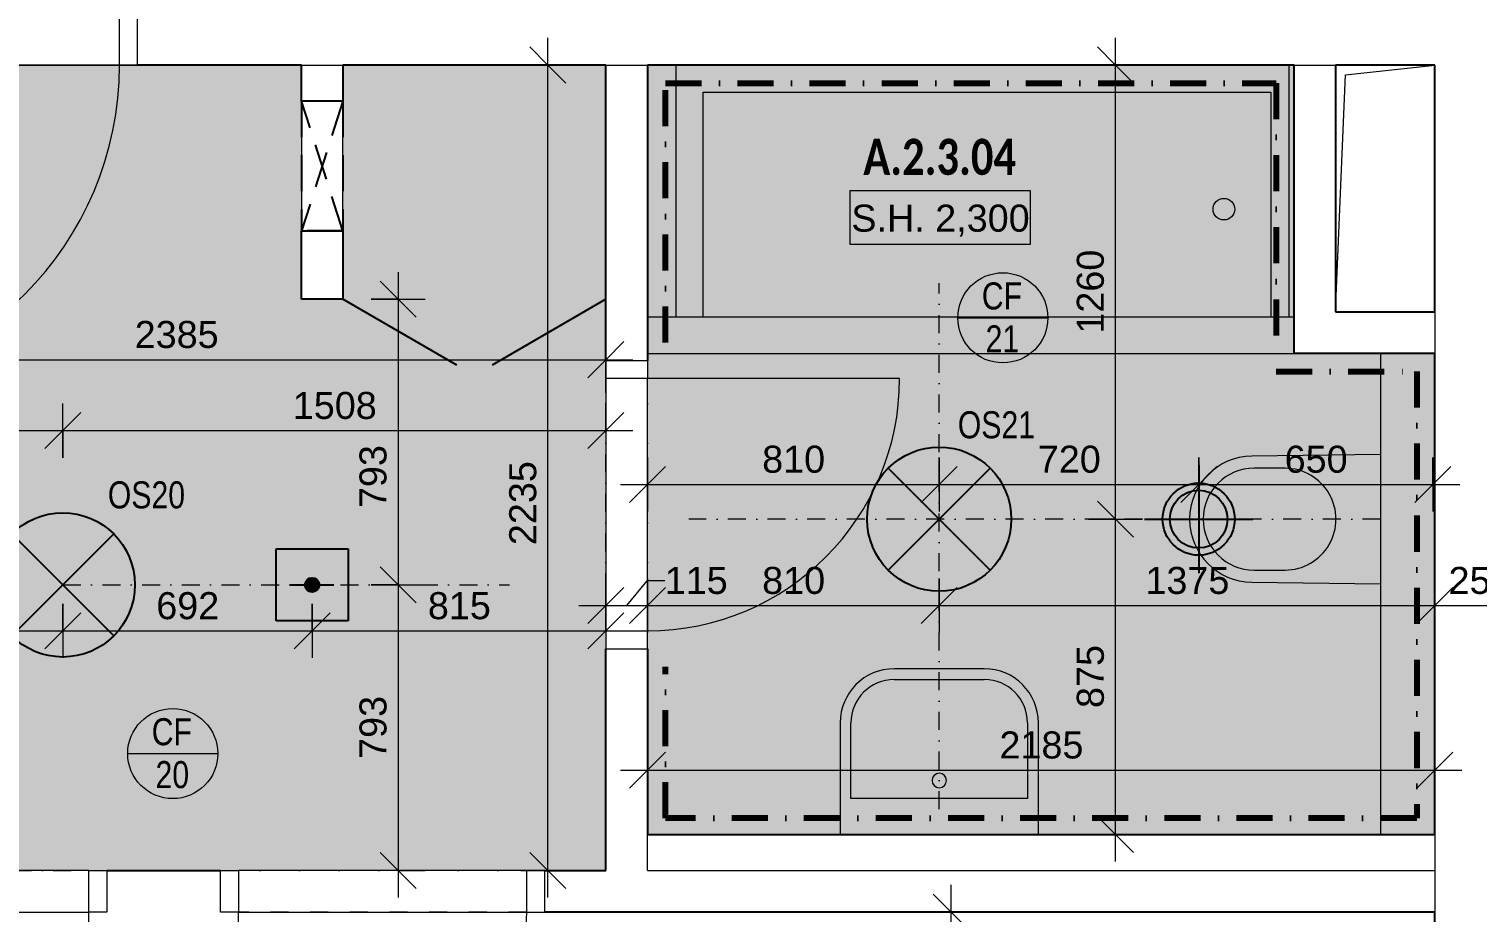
# Model space of a CAD drawing. Header units: millimetres. Extents: x -2015 to 46090, y -3604 to 14301.
# Drawn here: x 12174 to 16193, y 4375 to 6825 of the extents above; entities that cross this region are included whole.
import ezdxf

# ---------------------------------------------------------------- set-up
doc = ezdxf.new("R2010")
doc.units = ezdxf.units.MM
for name, pattern in [('ABMV_DashDot_2_2mm-S0_6mm', [110, 50, -30, 0, -30]), ('HA_Dash_3mm-S1mm', [150, 100, -50]), ('HA_DashDot_2_2mm-S0_6mm', [110, 50, -30, 0, -30]), ('HA_DashDot_4mm-S1mm', [200, 100, -50, 0, -50])]:
    doc.linetypes.add(name, pattern=pattern)
for name, color, linetype, lineweight in [('-UNDERLAY_A-DETL-____-OTLN', 9, 'Continuous', 25), ('-UNDERLAY_A-GENM-____-OTLN', 9, 'Continuous', 9), ('-UNDERLAY_I-WALL-____-OTLN', 9, 'Continuous', 9), ('-UNDERLAY_P-SANR-FIXT-OTLN', 9, 'Continuous', 9), ('A-____-____-DIMS', 9, 'Continuous', 5), ('A-____-____-DIMS-50', 9, 'Continuous', 5), ('A-AREA-____-IDEN', 9, 'Continuous', 9), ('A-CLNG-____-IDEN', 9, 'Continuous', 9), ('A-CLNG-____-PATT', 9, 'Continuous', 9), ('A-DETL-____-OTLN', 9, 'Continuous', 25), ('A-DETL-____-THIN', 9, 'Continuous', 9), ('A-DETL-GENF-OTLN', 9, 'Continuous', 9), ('A-DOOR-____-MCUT', 9, 'HA_DashDot_2_2mm-S0_6mm', 9), ('A-DOOR-____-OTLN', 9, 'Continuous', 9), ('A-DOOR-FRAM-OTLN', 9, 'Continuous', 9), ('A-GENM-____-MCUT', 9, 'Continuous', 25), ('A-GENM-____-OTLN', 9, 'Continuous', 9), ('A-WALL-____-MCUT', 9, 'Continuous', 9), ('E-LITE-EQPM-IDEN', 9, 'Continuous', 9), ('E-LITE-EQPM-OTLN', 9, 'Continuous', 9), ('G-____-____-DIMS', 9, 'Continuous', 5), ('I-WALL-____-MCUT', 9, 'Continuous', 25), ('I-WALL-____-OTLN', 9, 'Continuous', 9), ('M-HVAC-CDFF-OTLN', 9, 'Continuous', 9)]:
    doc.layers.add(name, color=color, linetype=linetype, lineweight=lineweight)
doc.styles.add('Arial_1', font='arial.ttf', dxfattribs={"height": 75})
doc.styles.add('Arial_2', font='arial.ttf', dxfattribs={"width": 0.8, "height": 75})
doc.styles.add('Calibri_B', font='calibrib.ttf', dxfattribs={"width": 0.8, "height": 100})
doc.dimstyles.new('Inner_Dimensions', dxfattribs={"dimscale": 304.8, "dimtxt": 76.519455, "dimasz": 0.328084, "dimexe": 0.246063, "dimexo": 0.0625, "dimgap": 0.032808, "dimtad": 1, "dimdec": 0, "dimzin": 0, "dimdsep": 46, "dimtxsty": 'Arial_1', "dimblk1": 'OBLIQUE', "dimblk2": 'OBLIQUE', "dimsah": 1, "dimcen": 0.09, "dimdle": 0.246063, "dimazin": 0, "dimtfac": 1, "dimtdec": 4, "dimtix": 1, "dimtmove": 0, "dimatfit": 3, "dimfxl": 0.246063, "dimfxlon": 1, "dimtvp": 1, "dimtolj": 1, "dimtzin": 0, "dimlwd": 9, "dimlwe": 9, "dimarcsym": 2})
doc.dimstyles.new('Inner_Dimensions_1', dxfattribs={"dimscale": 304.8, "dimtxt": 76.519455, "dimasz": 0.328084, "dimexe": 0.246063, "dimexo": 0.0625, "dimgap": 0.032808, "dimtad": 1, "dimdec": 0, "dimzin": 0, "dimdsep": 46, "dimtxsty": 'Arial_1', "dimblk1": 'OBLIQUE', "dimblk2": 'OBLIQUE', "dimsah": 1, "dimcen": 0.09, "dimdle": 0.246063, "dimazin": 0, "dimtfac": 1, "dimtdec": 4, "dimtix": 1, "dimtmove": 2, "dimatfit": 3, "dimfxl": 0.246063, "dimfxlon": 1, "dimtvp": 1, "dimtolj": 1, "dimtzin": 0, "dimlwd": 9, "dimlwe": 9, "dimarcsym": 2})
doc.dimstyles.new('Inner_Dimensions_2', dxfattribs={"dimscale": 304.8, "dimtxt": 76.519455, "dimasz": 0.328084, "dimexe": 0.246063, "dimexo": 0.0625, "dimgap": 0.032808, "dimtad": 1, "dimdec": 0, "dimzin": 0, "dimdsep": 46, "dimtxsty": 'Arial_1', "dimblk1": 'OBLIQUE', "dimblk2": 'OBLIQUE', "dimsah": 1, "dimcen": 0.09, "dimdle": 0.246063, "dimazin": 0, "dimtfac": 1, "dimtdec": 4, "dimtix": 1, "dimtmove": 1, "dimatfit": 3, "dimfxl": 0.246063, "dimfxlon": 1, "dimtvp": 1, "dimtolj": 1, "dimtzin": 0, "dimlwd": 9, "dimlwe": 9, "dimarcsym": 2})

# ---------------------------------------------------------------- blocks, each defined once
blk = doc.blocks.new('ABMV_Bathtub_Generic - 800x1700-V1-DSP_2NP-A')
at = {"layer": '-UNDERLAY_P-SANR-FIXT-OTLN', "color": 254}
for p, q in [((100, 1700), (800, 1700)), ((100, 1700), (800, 1700)), ((800, 1700), (800, 0)), ((800, 1700), (800, 0)), ((100, 1625), (725, 1625)), ((100, 1625), (725, 1625)), ((725, 1625), (725, 50)), ((725, 1625), (725, 50)), ((725, 50), (100, 50)), ((725, 50), (100, 50)), ((800, 0), (100, 0)), ((800, 0), (100, 0))]:
    blk.add_line(p, q, dxfattribs=at)
blk.add_circle((400, 180), 30, dxfattribs=at)
blk = doc.blocks.new('ABMV_Toilet_WallHung - Default-1481197-DSP_2NP-A')
at = {"layer": '-UNDERLAY_A-GENM-____-OTLN'}
for p, q in [((-50, 432.3), (-54.6, 75)), ((-16.3, 426.2), (-16.3, 340.3)), ((266.3, 340.3), (266.3, 426.2)), ((304.6, 75), (300, 432.3))]:
    blk.add_line(p, q, dxfattribs=at)
for centre, radius, start, end in [((125, 430.1), 175, 0.7323, 179.2677), ((125, 426.2), 141.3, 0, 180), ((125, 340.3), 141.3, 180, 360)]:
    blk.add_arc(centre, radius, start, end, dxfattribs=at)
blk = doc.blocks.new('ABMV_WashBasin_Generic - 550x460-2226439-DSP_2NP-A')
at = {"layer": '-UNDERLAY_P-SANR-FIXT-OTLN', "color": 254}
for p, q in [((250, 510), (0, 510)), ((0, 480), (250, 480)), ((-150, 360), (-150, 50)), ((-120, 150), (-120, 360)), ((370, 360), (370, 150)), ((400, 50), (400, 360)), ((370, 150), (-120, 150)), ((-150, 50), (400, 50))]:
    blk.add_line(p, q, dxfattribs=at)
for centre, radius, start, end in [((0, 360), 150, 90, 180), ((250, 360), 150, 360, 90), ((0, 360), 120, 90, 180), ((250, 360), 120, 360, 90), ((125, 200), 20, 90, 270), ((125, 200), 20, 270, 90)]:
    blk.add_arc(centre, radius, start, end, dxfattribs=at)
blk = doc.blocks.new('HA_DR_Single_Swing_Solid - In_BJ_900x2100_Vstupni-2215773-DSP_2NP-A')
at = {"layer": 'A-DOOR-____-MCUT'}
for p, q in [((-450, 125), (450, 125)), ((-450, -125), (450, -125))]:
    blk.add_line(p, q, dxfattribs=at)
at = {"layer": 'A-DOOR-____-OTLN', "lineweight": 5}
blk.add_line((450, 1025), (450, 125), dxfattribs=at)
at = {"layer": 'A-DOOR-____-OTLN'}
for p, q in [((-500, 125), (500, 125)), ((-500, -125), (500, -125))]:
    blk.add_line(p, q, dxfattribs=at)
at = {"layer": 'A-DOOR-____-OTLN', "lineweight": 5}
blk.add_arc((450, 125), 900, 90, 180, dxfattribs=at)
at = {"layer": 'A-DOOR-FRAM-OTLN'}
for p, q in [((-500, 125), (-500, -125)), ((-450, 125), (-500, 125)), ((-450, 125), (-450, -125)), ((450, 125), (-450, 125)), ((450, -125), (450, 125)), ((450, 125), (500, 125)), ((500, 125), (500, -125)), ((-500, -125), (-450, -125)), ((-450, -125), (450, -125)), ((500, -125), (450, -125))]:
    blk.add_line(p, q, dxfattribs=at)
blk = doc.blocks.new('HA_DR_Single_Swing_Solid - In_BJ_800x2100-2215793-DSP_2NP-A')
at = {"layer": 'A-DOOR-____-MCUT'}
for p, q in [((-400, 57.5), (400, 57.5)), ((-400, -57.5), (400, -57.5))]:
    blk.add_line(p, q, dxfattribs=at)
at = {"layer": 'A-DOOR-____-OTLN', "lineweight": 5}
blk.add_line((400, 857.5), (400, 57.5), dxfattribs=at)
blk.add_arc((400, 57.5), 800, 90, 180, dxfattribs=at)
at = {"layer": 'A-DOOR-FRAM-OTLN'}
for p, q in [((-450, 57.5), (-450, -57.5)), ((-400, 57.5), (-450, 57.5)), ((-400, 57.5), (-400, -57.5)), ((400, 57.5), (-400, 57.5)), ((400, -57.5), (400, 57.5)), ((400, 57.5), (450, 57.5)), ((450, 57.5), (450, -57.5)), ((-450, -57.5), (-400, -57.5)), ((-400, -57.5), (400, -57.5)), ((450, -57.5), (400, -57.5))]:
    blk.add_line(p, q, dxfattribs=at)
blk = doc.blocks.new('HA_DR_Double_Swing_Solid - In_BJ_1200x2100_800-2099675-DSP_2NP-A')
at = {"layer": 'A-DOOR-____-MCUT'}
for p, q in [((-600, 57.5), (600, 57.5)), ((-600, -57.5), (600, -57.5))]:
    blk.add_line(p, q, dxfattribs=at)
at = {"layer": 'A-DOOR-____-OTLN', "lineweight": 5}
for p, q in [((-253.6, -257.5), (-600, -57.5)), ((600, -857.5), (600, -57.5))]:
    blk.add_line(p, q, dxfattribs=at)
for centre, radius, start, end in [((-600, -57.5), 400, 330, 0), ((600, -57.5), 800, 180, 270)]:
    blk.add_arc(centre, radius, start, end, dxfattribs=at)
at = {"layer": 'A-DOOR-FRAM-OTLN'}
for p, q in [((-600, 57.5), (-650, 57.5)), ((-650, 57.5), (-650, -57.5)), ((600, 57.5), (-600, 57.5)), ((-600, 57.5), (-600, -57.5)), ((600, -57.5), (600, 57.5)), ((600, 57.5), (650, 57.5)), ((650, 57.5), (650, -57.5)), ((-650, -57.5), (-600, -57.5)), ((-600, -57.5), (600, -57.5)), ((650, -57.5), (600, -57.5))]:
    blk.add_line(p, q, dxfattribs=at)
blk = doc.blocks.new('HA_DR_Single_Swing_Solid - In_BJ_700x2100-2215785-DSP_2NP-A')
at = {"layer": 'A-DOOR-____-MCUT'}
for p, q in [((-350, 57.5), (350, 57.5)), ((-350, -57.5), (350, -57.5))]:
    blk.add_line(p, q, dxfattribs=at)
at = {"layer": 'A-DOOR-____-OTLN', "lineweight": 5}
blk.add_line((350, -757.5), (350, -57.5), dxfattribs=at)
blk.add_arc((350, -57.5), 700, 180, 270, dxfattribs=at)
at = {"layer": 'A-DOOR-FRAM-OTLN'}
for p, q in [((-350, 57.5), (-400, 57.5)), ((-400, 57.5), (-400, -57.5)), ((350, 57.5), (-350, 57.5)), ((-350, 57.5), (-350, -57.5)), ((350, -57.5), (350, 57.5)), ((350, 57.5), (400, 57.5)), ((400, 57.5), (400, -57.5)), ((-400, -57.5), (-350, -57.5)), ((-350, -57.5), (350, -57.5)), ((400, -57.5), (350, -57.5))]:
    blk.add_line(p, q, dxfattribs=at)
blk = doc.blocks.new('HA_GM_Shaft_Rectangle - Default-2065167-DSP_2NP-A')
at = {"layer": 'A-DETL-GENF-OTLN'}
for p, q in [((27.5, -27.5), (275, 0)), ((0, -685), (27.5, -27.5))]:
    blk.add_line(p, q, dxfattribs=at)
at = {"layer": 'A-GENM-____-OTLN'}
for p, q in [((0, -685), (0, 0)), ((0, 0), (275, 0)), ((275, 0), (275, -685)), ((275, -685), (0, -685))]:
    blk.add_line(p, q, dxfattribs=at)
blk = doc.blocks.new('HA_LF_GenericSymbol - OS21_KOUPELNY-2042398-DSP_2NP-A')
at = {"layer": 'E-LITE-EQPM-OTLN', "color": 11, "lineweight": 25}
for p, q in [((141.4, 141.4), (-141.4, -141.4)), ((-141.4, 141.4), (141.4, -141.4))]:
    blk.add_line(p, q, dxfattribs=at)
blk.add_circle((0, 0), 200, dxfattribs=at)
blk = doc.blocks.new('HA_LF_GenericSymbol - OS20_chodby-2043339-DSP_2NP-A')
at = {"layer": 'E-LITE-EQPM-OTLN', "color": 11, "lineweight": 25}
for p, q in [((141.4, 141.4), (-141.4, -141.4)), ((-141.4, 141.4), (141.4, -141.4))]:
    blk.add_line(p, q, dxfattribs=at)
blk.add_circle((0, 0), 200, dxfattribs=at)
blk = doc.blocks.new('HA_GM_Tiling_LineBased - Generic Tiles-2156414-DSP_2NP-A')
at = {"layer": 'A-GENM-____-OTLN', "linetype": 'HA_DashDot_4mm-S1mm', "lineweight": 80}
blk.add_line((50, -50), (470, -50), dxfattribs=at)
blk = doc.blocks.new('HA_GM_Tiling_LineBased - Generic Tiles-2156419-DSP_2NP-A')
at = {"layer": 'A-GENM-____-OTLN', "linetype": 'HA_DashDot_4mm-S1mm', "lineweight": 80}
blk.add_line((-50, -50), (340, -50), dxfattribs=at)
blk = doc.blocks.new('HA_GM_Tiling_LineBased - Generic Tiles-2156413-DSP_2NP-A')
at = {"layer": 'A-GENM-____-OTLN', "linetype": 'HA_DashDot_4mm-S1mm', "lineweight": 80}
blk.add_line((50, -50), (1290, -50), dxfattribs=at)
blk = doc.blocks.new('HA_GM_Tiling_LineBased - Generic Tiles-2156412-DSP_2NP-A')
at = {"layer": 'A-GENM-____-OTLN', "linetype": 'HA_DashDot_4mm-S1mm', "lineweight": 80}
blk.add_line((50, -50), (2135, -50), dxfattribs=at)
blk = doc.blocks.new('HA_GM_Tiling_LineBased - Generic Tiles-2156420-DSP_2NP-A')
at = {"layer": 'A-GENM-____-OTLN', "linetype": 'HA_DashDot_4mm-S1mm', "lineweight": 80}
blk.add_line((50, -50), (770, -50), dxfattribs=at)
blk = doc.blocks.new('HA_GM_Tiling_LineBased - Generic Tiles-2156421-DSP_2NP-A')
at = {"layer": 'A-GENM-____-OTLN', "linetype": 'HA_DashDot_4mm-S1mm', "lineweight": 80}
blk.add_line((50, -50), (1745, -50), dxfattribs=at)
blk = doc.blocks.new('HA_GM_Tiling_LineBased - Generic Tiles-2156422-DSP_2NP-A')
at = {"layer": 'A-GENM-____-OTLN', "linetype": 'HA_DashDot_4mm-S1mm', "lineweight": 80}
blk.add_line((50, -50), (850, -50), dxfattribs=at)
blk = doc.blocks.new('HA_VZT_GenericSymbol - Default-2029965-DSP_2NP-A')
at = {"layer": 'M-HVAC-CDFF-OTLN', "color": 92, "lineweight": 25}
for p, q in [((0, 150), (0, -150)), ((-150, 0), (150, 0))]:
    blk.add_line(p, q, dxfattribs=at)
for radius in [100, 80]:
    blk.add_circle((0, 0), radius, dxfattribs=at)
blk = doc.blocks.new('HA_GM_Opening_Rectangle_WallBased - Default-2135490-DSP_2NP-A')
at = {"layer": 'A-GENM-____-MCUT', "linetype": 'HA_Dash_3mm-S1mm'}
for p, q in [((305, 57.5), (-55, -57.5)), ((-55, 57.5), (305, -57.5)), ((-55, 57.5), (-55, -57.5)), ((-55, 57.5), (305, 57.5)), ((305, 57.5), (305, -57.5)), ((-55, -57.5), (305, -57.5))]:
    blk.add_line(p, q, dxfattribs=at)
blk = doc.blocks.new('DIMBLOCK11-DSP_2NP-A')
at = {"layer": 'A-____-____-DIMS-50', "lineweight": 9}
for p, q in [((11830, 5230.1), (11830, 5080.1)), ((11830, 5155.1), (11830, 5230.1)), ((12267.5, 5230.1), (12267.5, 5080.1)), ((12267.5, 5155.1), (12267.5, 5230.1)), ((11830, 5155.1), (11880, 5205.1)), ((12267.5, 5155.1), (12317.5, 5205.1)), ((11830, 5155.1), (11780, 5105.1)), ((11830, 5155.1), (12267.5, 5155.1)), ((11883, 5007.9), (12048.8, 5155.1)), ((12267.5, 5155.1), (12217.5, 5105.1)), ((11833, 5007.9), (11883, 5007.9))]:
    blk.add_line(p, q, dxfattribs=at)
at = {"layer": 'A-____-____-DIMS-50', "color": 0, "lineweight": 9, "insert": (11659.9, 5046.4), "char_height": 75, "width": 207.662, "attachment_point": 1, "line_spacing_factor": 0.941778, "style": 'Arial_1'}
blk.add_mtext('438', dxfattribs=at)
blk = doc.blocks.new('_Oblique')
at = {"color": 0, "linetype": 'ByBlock', "lineweight": -2}
blk.add_line((-0.5, -0.5), (0.5, 0.5), dxfattribs=at)
blk = doc.blocks.new('DIMBLOCK12-DSP_2NP-A')
at = {"layer": 'A-____-____-DIMS-50', "lineweight": 9}
for p, q in [((12267.5, 5230.1), (12267.5, 5080.1)), ((12267.5, 5155.1), (12267.5, 5230.1)), ((12959.6, 5230.1), (12959.6, 5080.1)), ((12959.6, 5155.1), (12959.6, 5230.1)), ((12267.5, 5155.1), (12317.5, 5205.1)), ((12959.6, 5155.1), (13009.6, 5205.1)), ((12267.5, 5155.1), (12217.5, 5105.1)), ((12267.5, 5155.1), (12959.6, 5155.1)), ((12959.6, 5155.1), (12909.6, 5105.1))]:
    blk.add_line(p, q, dxfattribs=at)
at = {"layer": 'A-____-____-DIMS-50', "color": 0, "lineweight": 9, "insert": (12527, 5262.5), "char_height": 75, "width": 207.662, "attachment_point": 1, "line_spacing_factor": 0.941778, "style": 'Arial_1'}
blk.add_mtext('692', dxfattribs=at)
blk = doc.blocks.new('DIMBLOCK13-DSP_2NP-A')
at = {"layer": 'A-____-____-DIMS-50', "lineweight": 9}
for p, q in [((12959.6, 5230.1), (12959.6, 5080.1)), ((12959.6, 5155.1), (12959.6, 5230.1)), ((13775, 5230.1), (13775, 5080.1)), ((13775, 5155.1), (13775, 5230.1)), ((12959.6, 5155.1), (13009.6, 5205.1)), ((13775, 5155.1), (13825, 5205.1)), ((12959.6, 5155.1), (12909.6, 5105.1)), ((12959.6, 5155.1), (13850, 5155.1)), ((13775, 5155.1), (13725, 5105.1))]:
    blk.add_line(p, q, dxfattribs=at)
at = {"layer": 'A-____-____-DIMS-50', "color": 0, "lineweight": 9, "insert": (13280.8, 5262.5), "char_height": 75, "width": 207.662, "attachment_point": 1, "line_spacing_factor": 0.941778, "style": 'Arial_1'}
blk.add_mtext('815', dxfattribs=at)
blk = doc.blocks.new('DIMBLOCK31-DSP_2NP-A')
at = {"layer": 'A-____-____-DIMS-50', "lineweight": 9}
for p, q in [((13775, 5300.1), (13775, 5150.1)), ((13775, 5225.1), (13775, 5300.1)), ((13775, 5225.1), (13825, 5275.1)), ((13888.1, 5294), (13832.5, 5225.1)), ((13938.1, 5294), (13888.1, 5294)), ((13890, 5300.1), (13890, 5150.1)), ((13890, 5225.1), (13890, 5300.1)), ((13890, 5225.1), (13940, 5275.1)), ((13700, 5225.1), (13890, 5225.1)), ((13775, 5225.1), (13725, 5175.1)), ((13890, 5225.1), (13840, 5175.1))]:
    blk.add_line(p, q, dxfattribs=at)
at = {"layer": 'A-____-____-DIMS-50', "color": 0, "lineweight": 9, "insert": (13938.1, 5332.5), "char_height": 75, "width": 207.662, "attachment_point": 1, "line_spacing_factor": 0.941778, "style": 'Arial_1'}
blk.add_mtext('115', dxfattribs=at)
blk = doc.blocks.new('DIMBLOCK32-DSP_2NP-A')
at = {"layer": 'A-____-____-DIMS-50', "lineweight": 9}
for p, q in [((13890, 5300.1), (13890, 5150.1)), ((13890, 5225.1), (13890, 5300.1)), ((13890, 5225.1), (13940, 5275.1)), ((14700, 5300.1), (14700, 5150.1)), ((14700, 5225.1), (14700, 5300.1)), ((14700, 5225.1), (14750, 5275.1)), ((13890, 5225.1), (13840, 5175.1)), ((13890, 5225.1), (14700, 5225.1)), ((14700, 5225.1), (14650, 5175.1))]:
    blk.add_line(p, q, dxfattribs=at)
at = {"layer": 'A-____-____-DIMS-50', "color": 0, "lineweight": 9, "insert": (14208.5, 5332.5), "char_height": 75, "width": 207.662, "attachment_point": 1, "line_spacing_factor": 0.941778, "style": 'Arial_1'}
blk.add_mtext('810', dxfattribs=at)
blk = doc.blocks.new('DIMBLOCK33-DSP_2NP-A')
at = {"layer": 'A-____-____-DIMS-50', "lineweight": 9}
for p, q in [((14700, 5300.1), (14700, 5150.1)), ((14700, 5225.1), (14700, 5300.1)), ((14700, 5225.1), (14750, 5275.1)), ((16075, 5300.1), (16075, 5150.1)), ((16075, 5225.1), (16075, 5300.1)), ((16075, 5225.1), (16125, 5275.1)), ((14700, 5225.1), (14650, 5175.1)), ((14700, 5225.1), (16075, 5225.1)), ((16075, 5225.1), (16025, 5175.1))]:
    blk.add_line(p, q, dxfattribs=at)
at = {"layer": 'A-____-____-DIMS-50', "color": 0, "lineweight": 9, "insert": (15272.1, 5332.5), "char_height": 75, "width": 276.883, "attachment_point": 1, "line_spacing_factor": 0.941778, "style": 'Arial_1'}
blk.add_mtext('1375', dxfattribs=at)
blk = doc.blocks.new('DIMBLOCK34-DSP_2NP-A')
at = {"layer": 'A-____-____-DIMS-50', "lineweight": 9}
for p, q in [((16075, 5300.1), (16075, 5150.1)), ((16075, 5225.1), (16075, 5300.1)), ((16075, 5225.1), (16125, 5275.1)), ((16325, 5300.1), (16325, 5150.1)), ((16325, 5225.1), (16325, 5300.1)), ((16325, 5225.1), (16375, 5275.1)), ((16075, 5225.1), (16025, 5175.1)), ((16075, 5225.1), (16325, 5225.1)), ((16325, 5225.1), (16275, 5175.1))]:
    blk.add_line(p, q, dxfattribs=at)
at = {"layer": 'A-____-____-DIMS-50', "color": 0, "lineweight": 9, "insert": (16113.5, 5332.5), "char_height": 75, "width": 207.662, "attachment_point": 1, "line_spacing_factor": 0.941778, "style": 'Arial_1'}
blk.add_mtext('250', dxfattribs=at)
blk = doc.blocks.new('DIMBLOCK42-DSP_2NP-A')
at = {"layer": 'A-____-____-DIMS-50', "lineweight": 9}
for p, q in [((13198.3, 6150), (13198.3, 5282.5)), ((13198.3, 6075), (13148.3, 6125)), ((13123.3, 6075), (13273.3, 6075)), ((13198.3, 6075), (13123.3, 6075)), ((13198.3, 6075), (13248.3, 6025)), ((13198.3, 5282.5), (13148.3, 5332.5)), ((13123.3, 5282.5), (13273.3, 5282.5)), ((13198.3, 5282.5), (13123.3, 5282.5)), ((13198.3, 5282.5), (13248.3, 5232.5))]:
    blk.add_line(p, q, dxfattribs=at)
at = {"layer": 'A-____-____-DIMS-50', "color": 0, "lineweight": 9, "insert": (13091, 5495.7), "char_height": 75, "width": 207.662, "attachment_point": 1, "rotation": 90, "line_spacing_factor": 0.941778, "style": 'Arial_1'}
blk.add_mtext('793', dxfattribs=at)
blk = doc.blocks.new('DIMBLOCK43-DSP_2NP-A')
at = {"layer": 'A-____-____-DIMS-50', "lineweight": 9}
for p, q in [((13198.3, 5282.5), (13148.3, 5332.5)), ((13123.3, 5282.5), (13273.3, 5282.5)), ((13198.3, 5282.5), (13123.3, 5282.5)), ((13198.3, 5282.5), (13198.3, 4415)), ((13198.3, 5282.5), (13248.3, 5232.5)), ((13198.3, 4490), (13148.3, 4540)), ((13273.3, 4490), (13123.3, 4490)), ((13198.3, 4490), (13248.3, 4440)), ((13198.3, 4490), (13273.3, 4490))]:
    blk.add_line(p, q, dxfattribs=at)
at = {"layer": 'A-____-____-DIMS-50', "color": 0, "lineweight": 9, "insert": (13091, 4799.7), "char_height": 75, "width": 207.662, "attachment_point": 1, "rotation": 90, "line_spacing_factor": 0.941778, "style": 'Arial_1'}
blk.add_mtext('793', dxfattribs=at)
blk = doc.blocks.new('DIMBLOCK44-DSP_2NP-A')
at = {"layer": 'A-____-____-DIMS-50', "lineweight": 9}
for p, q in [((15189.1, 5465), (15139.1, 5515)), ((15114.1, 5465), (15264.1, 5465)), ((15189.1, 5465), (15114.1, 5465)), ((15189.1, 4515), (15189.1, 5465)), ((15189.1, 5465), (15239.1, 5415)), ((15189.1, 4590), (15139.1, 4640)), ((15114.1, 4590), (15264.1, 4590)), ((15189.1, 4590), (15114.1, 4590)), ((15189.1, 4590), (15239.1, 4540))]:
    blk.add_line(p, q, dxfattribs=at)
at = {"layer": 'A-____-____-DIMS-50', "color": 0, "lineweight": 9, "insert": (15081.7, 4941), "char_height": 75, "width": 207.662, "attachment_point": 1, "rotation": 90, "line_spacing_factor": 0.941778, "style": 'Arial_1'}
blk.add_mtext('875', dxfattribs=at)
blk = doc.blocks.new('DIMBLOCK45-DSP_2NP-A')
at = {"layer": 'A-____-____-DIMS-50', "lineweight": 9}
for p, q in [((15189.1, 5465), (15189.1, 6800)), ((15189.1, 6725), (15139.1, 6775)), ((15114.1, 6725), (15264.1, 6725)), ((15189.1, 6725), (15114.1, 6725)), ((15189.1, 6725), (15239.1, 6675)), ((15189.1, 5465), (15139.1, 5515)), ((15114.1, 5465), (15264.1, 5465)), ((15189.1, 5465), (15114.1, 5465)), ((15189.1, 5465), (15239.1, 5415))]:
    blk.add_line(p, q, dxfattribs=at)
at = {"layer": 'A-____-____-DIMS-50', "color": 0, "lineweight": 9, "insert": (15081.7, 5979.6), "char_height": 75, "width": 276.883, "attachment_point": 1, "rotation": 90, "line_spacing_factor": 0.941778, "style": 'Arial_1'}
blk.add_mtext('1260', dxfattribs=at)
blk = doc.blocks.new('Spot Elevations - Generic-448778-DSP_2NP-A')
at = {"layer": 'G-____-____-DIMS', "lineweight": 9}
for p, q in [((-5, 0), (-5, 3)), ((-5, 3), (5, 3)), ((5, 3), (5, 0)), ((5, 0), (-5, 0))]:
    blk.add_line(p, q, dxfattribs=at)
blk = doc.blocks.new('HA_Tag_Ceiling - Group _ Type Mark-1591810-DSP_2NP-A')
at = {"layer": 'A-CLNG-____-IDEN'}
blk.add_line((-2.5, 0), (2.5, 0), dxfattribs=at)
blk.add_circle((0, 0), 2.5, dxfattribs=at)
blk = doc.blocks.new('DIMBLOCK106-DSP_2NP-A')
at = {"layer": 'A-____-____-DIMS-50', "lineweight": 9}
for p, q in [((11390, 5982.5), (11390, 5832.5)), ((11390, 5907.5), (11390, 5982.5)), ((11390, 5907.5), (11440, 5957.5)), ((13775, 5982.5), (13775, 5832.5)), ((13775, 5907.5), (13775, 5982.5)), ((13775, 5907.5), (13825, 5957.5)), ((11390, 5907.5), (11340, 5857.5)), ((11390, 5907.5), (13850, 5907.5)), ((13775, 5907.5), (13725, 5857.5))]:
    blk.add_line(p, q, dxfattribs=at)
at = {"layer": 'A-____-____-DIMS-50', "color": 0, "lineweight": 9, "insert": (12467.1, 6014.9), "char_height": 75, "width": 276.883, "attachment_point": 1, "line_spacing_factor": 0.941778, "style": 'Arial_1'}
blk.add_mtext('2385', dxfattribs=at)
blk = doc.blocks.new('DIMBLOCK141-DSP_2NP-A')
at = {"layer": 'A-____-____-DIMS-50', "lineweight": 9}
for p, q in [((14733, 4375), (14683, 4425)), ((14733, 2525), (14733, 4450)), ((14658, 4375), (14808, 4375)), ((14733, 4375), (14658, 4375)), ((14733, 4375), (14783, 4325)), ((14733, 2600), (14683, 2650)), ((14658, 2600), (14808, 2600)), ((14733, 2600), (14658, 2600)), ((14733, 2600), (14783, 2550))]:
    blk.add_line(p, q, dxfattribs=at)
at = {"layer": 'A-____-____-DIMS-50', "color": 0, "lineweight": 9, "insert": (14625.7, 3372.1), "char_height": 75, "width": 276.883, "attachment_point": 1, "rotation": 90, "line_spacing_factor": 0.941778, "style": 'Arial_1'}
blk.add_mtext('1775', dxfattribs=at)
blk = doc.blocks.new('DIMBLOCK146-DSP_2NP-A')
at = {"layer": 'A-____-____-DIMS-50', "lineweight": 9}
for p, q in [((10760, 5785.6), (10760, 5635.6)), ((10760, 5710.6), (10760, 5785.6)), ((10760, 5710.6), (10810, 5760.6)), ((12267.5, 5635.6), (12267.5, 5785.6)), ((12267.5, 5710.6), (12317.5, 5760.6)), ((10685, 5710.6), (12267.5, 5710.6)), ((10760, 5710.6), (10710, 5660.6)), ((12267.5, 5710.6), (12217.5, 5660.6)), ((12267.5, 5710.6), (12267.5, 5635.6))]:
    blk.add_line(p, q, dxfattribs=at)
at = {"layer": 'A-____-____-DIMS-50', "color": 0, "lineweight": 9, "insert": (11289.5, 5818), "char_height": 75, "width": 276.883, "attachment_point": 1, "line_spacing_factor": 0.941778, "style": 'Arial_1'}
blk.add_mtext('1508', dxfattribs=at)
blk = doc.blocks.new('DIMBLOCK147-DSP_2NP-A')
at = {"layer": 'A-____-____-DIMS-50', "lineweight": 9}
for p, q in [((12267.5, 5635.6), (12267.5, 5785.6)), ((12267.5, 5710.6), (12317.5, 5760.6)), ((13775, 5785.6), (13775, 5635.6)), ((13775, 5710.6), (13775, 5785.6)), ((13775, 5710.6), (13825, 5760.6)), ((12267.5, 5710.6), (12217.5, 5660.6)), ((12267.5, 5710.6), (13850, 5710.6)), ((12267.5, 5710.6), (12267.5, 5635.6)), ((13775, 5710.6), (13725, 5660.6))]:
    blk.add_line(p, q, dxfattribs=at)
at = {"layer": 'A-____-____-DIMS-50', "color": 0, "lineweight": 9, "insert": (12905.9, 5818), "char_height": 75, "width": 276.883, "attachment_point": 1, "line_spacing_factor": 0.941778, "style": 'Arial_1'}
blk.add_mtext('1508', dxfattribs=at)
blk = doc.blocks.new('DIMBLOCK148-DSP_2NP-A')
at = {"layer": 'A-____-____-DIMS-50', "lineweight": 9}
for p, q in [((13890, 5636.5), (13890, 5486.5)), ((13890, 5561.5), (13890, 5636.5)), ((14700, 5636.5), (14700, 5486.5)), ((14700, 5561.5), (14700, 5636.5)), ((13890, 5561.5), (13940, 5611.5)), ((14700, 5561.5), (14750, 5611.5)), ((13815, 5561.5), (14700, 5561.5)), ((13890, 5561.5), (13840, 5511.5)), ((14700, 5561.5), (14650, 5511.5))]:
    blk.add_line(p, q, dxfattribs=at)
at = {"layer": 'A-____-____-DIMS-50', "color": 0, "lineweight": 9, "insert": (14208.5, 5668.9), "char_height": 75, "width": 207.662, "attachment_point": 1, "line_spacing_factor": 0.941778, "style": 'Arial_1'}
blk.add_mtext('810', dxfattribs=at)
blk = doc.blocks.new('DIMBLOCK149-DSP_2NP-A')
at = {"layer": 'A-____-____-DIMS-50', "lineweight": 9}
for p, q in [((14700, 5636.5), (14700, 5486.5)), ((14700, 5561.5), (14700, 5636.5)), ((15420, 5636.5), (15420, 5486.5)), ((15420, 5561.5), (15420, 5636.5)), ((14700, 5561.5), (14750, 5611.5)), ((15420, 5561.5), (15470, 5611.5)), ((14700, 5561.5), (14650, 5511.5)), ((14700, 5561.5), (15420, 5561.5)), ((15420, 5561.5), (15370, 5511.5))]:
    blk.add_line(p, q, dxfattribs=at)
at = {"layer": 'A-____-____-DIMS-50', "color": 0, "lineweight": 9, "insert": (14973.5, 5668.9), "char_height": 75, "width": 207.662, "attachment_point": 1, "line_spacing_factor": 0.941778, "style": 'Arial_1'}
blk.add_mtext('720', dxfattribs=at)
blk = doc.blocks.new('DIMBLOCK150-DSP_2NP-A')
at = {"layer": 'A-____-____-DIMS-50', "lineweight": 9}
for p, q in [((15420, 5636.5), (15420, 5486.5)), ((15420, 5561.5), (15420, 5636.5)), ((16070, 5636.5), (16070, 5486.5)), ((16070, 5561.5), (16070, 5636.5)), ((15420, 5561.5), (15470, 5611.5)), ((16070, 5561.5), (16120, 5611.5)), ((15420, 5561.5), (15370, 5511.5)), ((15420, 5561.5), (16145, 5561.5)), ((16070, 5561.5), (16020, 5511.5))]:
    blk.add_line(p, q, dxfattribs=at)
at = {"layer": 'A-____-____-DIMS-50', "color": 0, "lineweight": 9, "insert": (15658.5, 5668.9), "char_height": 75, "width": 207.662, "attachment_point": 1, "line_spacing_factor": 0.941778, "style": 'Arial_1'}
blk.add_mtext('650', dxfattribs=at)
blk = doc.blocks.new('DIMBLOCK168-DSP_2NP-A')
at = {"layer": 'A-____-____-DIMS-50', "lineweight": 9}
for p, q in [((13613.9, 4415), (13613.9, 6800)), ((13613.9, 6725), (13563.9, 6775)), ((13538.9, 6725), (13688.9, 6725)), ((13613.9, 6725), (13538.9, 6725)), ((13613.9, 6725), (13663.9, 6675)), ((13613.9, 4490), (13563.9, 4540)), ((13538.9, 4490), (13688.9, 4490)), ((13613.9, 4490), (13538.9, 4490)), ((13613.9, 4490), (13663.9, 4440))]:
    blk.add_line(p, q, dxfattribs=at)
at = {"layer": 'A-____-____-DIMS-50', "color": 0, "lineweight": 9, "insert": (13506.5, 5392.9), "char_height": 75, "width": 276.883, "attachment_point": 1, "rotation": 90, "line_spacing_factor": 0.941778, "style": 'Arial_1'}
blk.add_mtext('2235', dxfattribs=at)
blk = doc.blocks.new('DIMBLOCK169-DSP_2NP-A')
at = {"layer": 'A-____-____-DIMS-50', "lineweight": 9}
for p, q in [((13890, 4843.6), (13890, 4693.6)), ((13890, 4768.6), (13890, 4843.6)), ((16075, 4843.6), (16075, 4693.6)), ((16075, 4768.6), (16075, 4843.6)), ((13890, 4768.6), (13940, 4818.6)), ((16075, 4768.6), (16125, 4818.6)), ((13815, 4768.6), (16150, 4768.6)), ((13890, 4768.6), (13840, 4718.6)), ((16075, 4768.6), (16025, 4718.6))]:
    blk.add_line(p, q, dxfattribs=at)
at = {"layer": 'A-____-____-DIMS-50', "color": 0, "lineweight": 9, "insert": (14867.1, 4876), "char_height": 75, "width": 276.883, "attachment_point": 1, "line_spacing_factor": 0.941778, "style": 'Arial_1'}
blk.add_mtext('2185', dxfattribs=at)

msp = doc.modelspace()

# ---------------------------------------------------------------- hatches: boundary and pattern name
at = {"layer": 'A-CLNG-____-PATT', "lineweight": 5}
h = msp.add_hatch(color=256, dxfattribs=at)
h.paths.add_polyline_path([(11140, 4490), (13775, 4490), (13775, 6725), (13045, 6725), (13045, 6075), (12930, 6075), (12930, 6725), (11390, 6725), (11390, 6040), (10760, 6040), (10760, 4490), (11090, 4490)])
h.paths.add_polyline_path([(12959.6, 5262.5), (12954.4, 5263.2), (12949.6, 5265.2), (12945.5, 5268.4), (12942.3, 5272.5), (12940.3, 5277.3), (12939.6, 5282.5), (12940.3, 5287.7), (12942.3, 5292.5), (12945.5, 5296.6), (12949.6, 5299.8), (12954.4, 5301.8), (12959.6, 5302.5), (12964.8, 5301.8), (12969.6, 5299.8), (12973.8, 5296.6), (12976.9, 5292.5), (12978.9, 5287.7), (12979.6, 5282.5), (12978.9, 5277.3), (12976.9, 5272.5), (12973.8, 5268.4), (12969.6, 5265.2), (12964.8, 5263.2)])
msp.add_hatch(color=256, dxfattribs=at).paths.add_polyline_path([(16075, 4590), (16075, 5925), (15685, 5925), (15685, 6725), (13890, 6725), (13890, 4590), (15515.4, 4590)])
at = {"layer": 'A-DETL-GENF-OTLN'}
msp.add_hatch(color=1, dxfattribs=at).paths.add_polyline_path([(12959.6, 5262.5), (12964.8, 5263.2), (12969.6, 5265.2), (12973.8, 5268.4), (12976.9, 5272.5), (12978.9, 5277.3), (12979.6, 5282.5), (12978.9, 5287.7), (12976.9, 5292.5), (12973.8, 5296.6), (12969.6, 5299.8), (12964.8, 5301.8), (12959.6, 5302.5), (12954.4, 5301.8), (12949.6, 5299.8), (12945.5, 5296.6), (12942.3, 5292.5), (12940.3, 5287.7), (12939.6, 5282.5), (12940.3, 5277.3), (12942.3, 5272.5), (12945.5, 5268.4), (12949.6, 5265.2), (12954.4, 5263.2)])

# ---------------------------------------------------------------- linework, layer by layer
at = {"layer": '-UNDERLAY_A-DETL-____-OTLN'}
for p, q in [((13361.1, 5892.5), (13045, 6075)), ((13775, 6075), (13458.9, 5892.5))]:
    msp.add_line(p, q, dxfattribs=at)
at = {"layer": '-UNDERLAY_I-WALL-____-OTLN'}
for p, q in [((15685, 6025), (13890, 6025)), ((13890, 5925), (15685, 5925)), ((15925, 5925), (15925, 4590))]:
    msp.add_line(p, q, dxfattribs=at)
at = {"layer": 'A-DETL-____-OTLN', "linetype": 'ABMV_DashDot_2_2mm-S0_6mm', "lineweight": 5}
for p, q in [((14700, 4660), (14700, 6120)), ((15925, 5465), (14005, 5465)), ((12267.5, 5282.5), (13507.5, 5282.5))]:
    msp.add_line(p, q, dxfattribs=at)
at = {"layer": 'A-DETL-____-OTLN'}
for p, q in [((12859.6, 5382.5), (13059.6, 5382.5)), ((12859.6, 5182.5), (12859.6, 5382.5)), ((13059.6, 5382.5), (13059.6, 5182.5)), ((12899.6, 5282.5), (13019.6, 5282.5)), ((12959.6, 5262.5), (12959.6, 5302.5)), ((13059.6, 5182.5), (12859.6, 5182.5))]:
    msp.add_line(p, q, dxfattribs=at)
msp.add_circle((12959.6, 5282.5), 20, dxfattribs=at)
at = {"layer": 'A-DETL-____-THIN'}
for start, end in [(0, 180), (180, 0)]:
    msp.add_arc((12959.6, 5282.5), 20, start, end, dxfattribs=at)
at = {"layer": 'A-WALL-____-MCUT'}
for p, q in [((12930, 6725), (13045, 6725)), ((13775, 6725), (13890, 6725)), ((15685, 6725), (15800, 6725)), ((16075, 6040), (16075, 5925)), ((13890, 4490), (13890, 4590)), ((16075, 4590), (16075, 4375)), ((13890, 4490), (16075, 4490))]:
    msp.add_line(p, q, dxfattribs=at)
at = {"layer": 'I-WALL-____-MCUT'}
for p, q in [((12930, 6725), (12475, 6725)), ((12930, 6625), (12930, 6725)), ((13775, 6725), (13045, 6725)), ((13045, 6725), (13045, 6625)), ((13775, 5905), (13775, 6725)), ((15685, 6725), (13890, 6725)), ((13890, 6725), (13890, 5905)), ((15685, 5925), (15685, 6725)), ((16075, 6725), (15800, 6725)), ((15800, 6725), (15800, 6040)), ((16075, 6040), (16075, 6725)), ((13045, 6625), (12930, 6625)), ((12930, 6075), (12930, 6265)), ((12930, 6265), (13045, 6265)), ((13045, 6265), (13045, 6075)), ((13045, 6075), (12930, 6075)), ((15800, 6040), (16075, 6040)), ((16075, 5925), (15685, 5925)), ((16075, 4590), (16075, 5925)), ((13775, 4490), (13775, 5105)), ((13890, 5105), (13890, 4590)), ((13890, 4590), (16075, 4590)), ((12390, 4490), (12705, 4490)), ((13605, 4490), (13775, 4490)), ((16075, 4375), (13605, 4375)), ((16075, 850), (16075, 4375))]:
    msp.add_line(p, q, dxfattribs=at)
at = {"layer": 'I-WALL-____-OTLN'}
for p, q in [((12930, 6625), (12930, 6265)), ((13045, 6265), (13045, 6625))]:
    msp.add_line(p, q, dxfattribs=at)

# ---------------------------------------------------------------- block references
at = {"layer": '-UNDERLAY_P-SANR-FIXT-OTLN', "color": 254, "rotation": 90.00000000000038}
msp.add_blockref('ABMV_Bathtub_Generic - 800x1700-V1-DSP_2NP-A', (15670, 5925), dxfattribs=at)
at = {"layer": '-UNDERLAY_P-SANR-FIXT-OTLN', "color": 253, "rotation": 89.99999999999984}
msp.add_blockref('ABMV_Toilet_WallHung - Default-1481197-DSP_2NP-A', (16000, 5340), dxfattribs=at)
at = {"layer": '-UNDERLAY_P-SANR-FIXT-OTLN', "color": 254}
msp.add_blockref('ABMV_WashBasin_Generic - 550x460-2226439-DSP_2NP-A', (14575, 4540), dxfattribs=at)
at = {"layer": 'A-CLNG-____-IDEN', "xscale": 49.99999999999998, "yscale": 49.99999999999998, "zscale": 49.99999999999998}
for p in [(14876.5, 6023.6), (12572.8, 4814.7)]:
    msp.add_blockref('HA_Tag_Ceiling - Group _ Type Mark-1591810-DSP_2NP-A', p, dxfattribs=at)
at = {"layer": 'A-DOOR-____-OTLN'}
for name, p, rotation in [('HA_DR_Single_Swing_Solid - In_BJ_900x2100_Vstupni-2215773-DSP_2NP-A', (11975, 6850), 180), ('HA_DR_Single_Swing_Solid - In_BJ_700x2100-2215785-DSP_2NP-A', (13832.5, 5505), 90), ('HA_DR_Single_Swing_Solid - In_BJ_800x2100-2215793-DSP_2NP-A', (13155, 4432.5), 180)]:
    msp.add_blockref(name, p, dxfattribs=dict(at, rotation=rotation))
msp.add_blockref('HA_DR_Double_Swing_Solid - In_BJ_1200x2100_800-2099675-DSP_2NP-A', (11740, 4432.5), dxfattribs=at)
at = {"layer": 'A-GENM-____-OTLN', "lineweight": 5}
msp.add_blockref('HA_GM_Shaft_Rectangle - Default-2065167-DSP_2NP-A', (15800, 6725), dxfattribs=at)
at = {"layer": 'A-GENM-____-OTLN', "linetype": 'HA_DashDot_4mm-S1mm', "lineweight": 80}
for name, p, rotation in [('HA_GM_Tiling_LineBased - Generic Tiles-2156420-DSP_2NP-A', (13890, 5905), 89.99999999999984), ('HA_GM_Tiling_LineBased - Generic Tiles-2156422-DSP_2NP-A', (15685, 6725), 269.9999999999998), ('HA_GM_Tiling_LineBased - Generic Tiles-2156413-DSP_2NP-A', (16075, 5925), 269.9999999999999), ('HA_GM_Tiling_LineBased - Generic Tiles-2156414-DSP_2NP-A', (13890, 4585), 90), ('HA_GM_Tiling_LineBased - Generic Tiles-2156412-DSP_2NP-A', (16075, 4585), 180)]:
    msp.add_blockref(name, p, dxfattribs=dict(at, rotation=rotation))
for name, p in [('HA_GM_Tiling_LineBased - Generic Tiles-2156421-DSP_2NP-A', (13890, 6725)), ('HA_GM_Tiling_LineBased - Generic Tiles-2156419-DSP_2NP-A', (15685, 5925))]:
    msp.add_blockref(name, p, dxfattribs=at)
at = {"layer": 'A-GENM-____-OTLN', "rotation": 270.0000000000002}
msp.add_blockref('HA_GM_Opening_Rectangle_WallBased - Default-2135490-DSP_2NP-A', (12987.5, 6570), dxfattribs=at)
at = {"layer": 'E-LITE-EQPM-OTLN', "color": 11, "lineweight": 25}
for name, p in [('HA_LF_GenericSymbol - OS21_KOUPELNY-2042398-DSP_2NP-A', (14700, 5465)), ('HA_LF_GenericSymbol - OS20_chodby-2043339-DSP_2NP-A', (12267.5, 5282.5))]:
    msp.add_blockref(name, p, dxfattribs=at)
at = {"layer": 'G-____-____-DIMS', "lineweight": 9, "xscale": 49.99999999999998, "yscale": 49.99999999999998, "zscale": 49.99999999999998}
msp.add_blockref('Spot Elevations - Generic-448778-DSP_2NP-A', (14702.7, 6226.7), dxfattribs=at)
at = {"layer": 'M-HVAC-CDFF-OTLN', "color": 92, "lineweight": 25}
msp.add_blockref('HA_VZT_GenericSymbol - Default-2029965-DSP_2NP-A', (15420, 5465), dxfattribs=at)

# ---------------------------------------------------------------- texts
at = {"layer": 'A-AREA-____-IDEN', "lineweight": 5, "insert": (14489.2, 6520.3), "char_height": 100, "width": 525.907, "attachment_point": 1, "style": 'Calibri_B'}
msp.add_mtext('A.2.3.04', dxfattribs=at)
at = {"layer": 'A-CLNG-____-IDEN', "lineweight": 5, "char_height": 75, "attachment_point": 1, "style": 'Arial_2'}
for s, insert, width in [('CF', (14818.1, 6121.8), 137.89), ('21', (14828.7, 6002.7), 115.443), ('CF', (12514.4, 4912.8), 137.89), ('20', (12525, 4793.8), 115.443)]:
    msp.add_mtext(s, dxfattribs=dict(at, insert=insert, width=width))
at = {"layer": 'E-LITE-EQPM-IDEN', "lineweight": 5, "char_height": 75, "width": 262.953, "attachment_point": 1, "style": 'Arial_2'}
for s, insert in [('OS21', (14751.5, 5764.3)), ('OS20', (12392.6, 5569.9))]:
    msp.add_mtext(s, dxfattribs=dict(at, insert=insert))
at = {"layer": 'G-____-____-DIMS', "lineweight": 9, "insert": (14456, 6337.6), "char_height": 75, "width": 592.246, "attachment_point": 1, "line_spacing_factor": 0.941778, "style": 'Arial_1'}
msp.add_mtext('S.H. 2,300', dxfattribs=at)

# ---------------------------------------------------------------- dimensions: what is measured, and where the dimension line sits
at = {"layer": 'A-____-____-DIMS', "lineweight": 9}
for base, p1, p2, override, picture, middle in [((13613.9, 6725), (13538.9, 4490), (13538.9, 6725), {"dimpost": '<>', "dimfxl": 2235}, 'DIMBLOCK168-DSP_2NP-A', (13556.5, 5531.4)), ((13198.3261876, 5282.5), (13123.3261876, 6075), (13123.3261876, 5282.5), {"dimpost": '<>', "dimfxl": 792.5}, 'DIMBLOCK42-DSP_2NP-A', (13140.9589623, 5599.503))]:
    dim = msp.add_linear_dim(base=base, p1=p1, p2=p2, angle=90, dimstyle='Inner_Dimensions_1', override=override, dxfattribs=at)
    dim.commit()
    dim.dimension.update_dxf_attribs({"geometry": picture, "text_midpoint": middle, "dimtype": 160, "text_rotation": 90})
for base, p1, p2, override, picture, middle in [((15189.1, 6725), (15114.1, 5465), (15114.1, 6725), {"dimpost": '<>', "dimfxl": 1260}, 'DIMBLOCK45-DSP_2NP-A', (15140.8, 6095)), ((15189.1, 5465), (15114.1, 4590), (15114.1, 5465), {"dimpost": '<>', "dimfxl": 875}, 'DIMBLOCK44-DSP_2NP-A', (15140.8, 5027.5)), ((13198.3261876, 4490), (13123.3261876, 5282.5), (13273.3261876, 4490), {"dimpost": '<>', "dimfxl": 806.570673}, 'DIMBLOCK43-DSP_2NP-A', (13150.0076335, 4886.25)), ((14733, 4375), (14658, 2600), (14658, 4375), {"dimpost": '<>', "dimfxl": 1775}, 'DIMBLOCK141-DSP_2NP-A', (14684.8, 3487.5))]:
    dim = msp.add_linear_dim(base=base, p1=p1, p2=p2, angle=90, dimstyle='Inner_Dimensions', override=override, dxfattribs=at)
    dim.commit()
    dim.dimension.update_dxf_attribs({"geometry": picture, "text_midpoint": middle})
for base, p1, p2, override, picture, middle in [((13775, 5907.5), (11390, 5982.5), (13775, 5982.5), {"dimpost": '<>', "dimfxl": 2385}, 'DIMBLOCK106-DSP_2NP-A', (12582.5, 5955.9)), ((13775, 5710.6070781), (12267.5, 5635.6070781), (13775, 5785.6070781), {"dimpost": '<>', "dimfxl": 1514.944306}, 'DIMBLOCK147-DSP_2NP-A', (13021.25, 5758.9000524)), ((14700, 5561.5), (13890, 5636.5), (14700, 5636.5), {"dimpost": '<>', "dimfxl": 810}, 'DIMBLOCK148-DSP_2NP-A', (14295, 5609.8)), ((15420, 5561.5), (14700, 5636.5), (15420, 5636.5), {"dimpost": '<>', "dimfxl": 720}, 'DIMBLOCK149-DSP_2NP-A', (15060, 5609.8)), ((16070, 5561.5), (15420, 5636.5), (16070, 5636.5), {"dimpost": '<>', "dimfxl": 650}, 'DIMBLOCK150-DSP_2NP-A', (15745, 5609.8)), ((14700, 5225.1), (13890, 5300.1), (14700, 5300.1), {"dimpost": '<>', "dimfxl": 810}, 'DIMBLOCK32-DSP_2NP-A', (14295, 5273.4)), ((16075, 5225.1), (14700, 5300.1), (16075, 5300.1), {"dimpost": '<>', "dimfxl": 1375}, 'DIMBLOCK33-DSP_2NP-A', (15387.5, 5273.4)), ((16325, 5225.1), (16075, 5300.1), (16325, 5300.1), {"dimpost": '<>', "dimfxl": 250}, 'DIMBLOCK34-DSP_2NP-A', (16200, 5273.4)), ((12959.6, 5155.1), (12267.5, 5230.1), (12959.6, 5230.1), {"dimpost": '<>', "dimfxl": 692.11879}, 'DIMBLOCK12-DSP_2NP-A', (12613.6, 5203.4)), ((13775, 5155.1), (12959.6, 5230.1), (13775, 5230.1), {"dimpost": '<>', "dimfxl": 815.38121}, 'DIMBLOCK13-DSP_2NP-A', (13367.3, 5203.4)), ((16075, 4768.6), (13890, 4843.6), (16075, 4843.6), {"dimpost": '<>', "dimfxl": 2185}, 'DIMBLOCK169-DSP_2NP-A', (14982.5, 4816.9))]:
    dim = msp.add_linear_dim(base=base, p1=p1, p2=p2, dimstyle='Inner_Dimensions', override=override, dxfattribs=at)
    dim.commit()
    dim.dimension.update_dxf_attribs({"geometry": picture, "text_midpoint": middle})
for base, p1, p2, dimstyle, override, picture, middle in [((12267.5, 5710.6070781), (10760, 5785.6070781), (12267.5, 5635.6070781), 'Inner_Dimensions_1', {"dimpost": '<>', "dimfxl": 1514.944306}, 'DIMBLOCK146-DSP_2NP-A', (11427.9143568, 5767.9743034)), ((13890, 5225.1), (13775, 5300.1), (13890, 5300.1), 'Inner_Dimensions_2', {"dimpost": '<>', "dimfxl": 115}, 'DIMBLOCK31-DSP_2NP-A', (14041.9, 5282.5)), ((12267.5, 5155.1134287), (11830, 5230.1134287), (12267.5, 5230.1134287), 'Inner_Dimensions_2', {"dimpost": '<>', "dimfxl": 437.5}, 'DIMBLOCK11-DSP_2NP-A', (11763.7710571, 4996.3883417))]:
    dim = msp.add_linear_dim(base=base, p1=p1, p2=p2, dimstyle=dimstyle, override=override, dxfattribs=at)
    dim.commit()
    dim.dimension.update_dxf_attribs({"geometry": picture, "text_midpoint": middle, "dimtype": 160})

doc.saveas('drawing.dxf')
